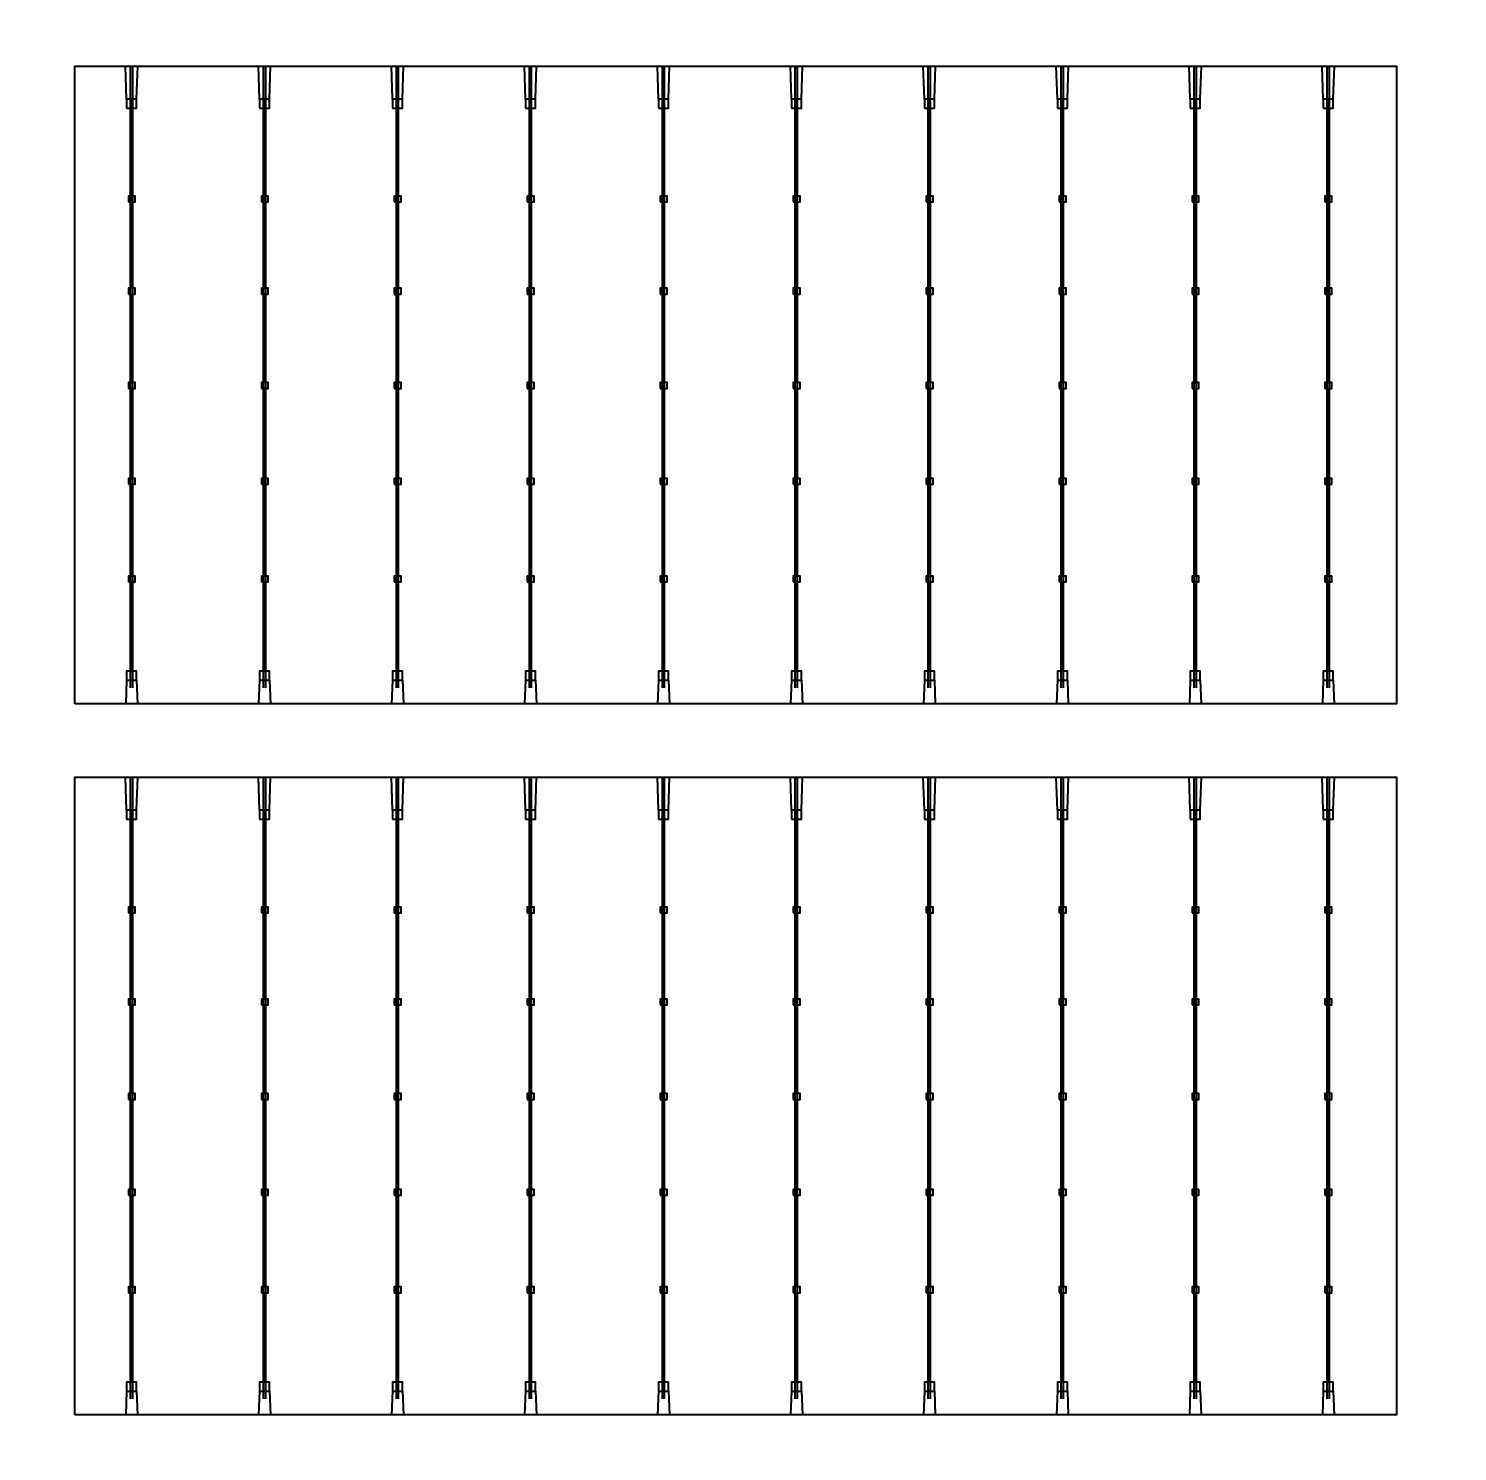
# Model space of a CAD drawing. Header units: millimetres. Extents: x 10297564 to 11610295, y -9287743 to -8409454.
# Drawn here: x 10433895 to 10436488, y -9087753 to -9085170 of the extents above; entities that cross this region are included whole.
import ezdxf

# ---------------------------------------------------------------- set-up
doc = ezdxf.new("R2010")
doc.units = ezdxf.units.MM
doc.header["$LTSCALE"] = 100
doc.layers.add('E1', color=1, linetype='Continuous')
doc.layers.add('Outline', color=5, linetype='Continuous', lineweight=25)
doc.styles.add('HL-S1', font='DotumChe.ttf')
doc.styles.add('MG', font='malgun.ttf')
doc.dimstyles.new('HL-100', dxfattribs={"dimscale": 100, "dimtxt": 3, "dimasz": 4, "dimexe": 2, "dimexo": 2, "dimgap": 1, "dimtad": 1, "dimdec": 0, "dimzin": 0, "dimlunit": 6, "dimtxsty": 'HL-S1', "dimblk": 'DOTSMALL', "dimcen": 4, "dimdle": 2, "dimclrd": 256, "dimclre": 256, "dimclrt": 4, "dimazin": 0, "dimtfac": 1, "dimtdec": 0, "dimtix": 1, "dimtmove": 2, "dimatfit": 3, "dimldrblk": 'DOTSMALL', "dimfxl": 1.5, "dimtolj": 1, "dimtzin": 0, "dimlwd": -1, "dimlwe": -1, "dimarcsym": 0})

# ---------------------------------------------------------------- blocks, each defined once
blk = doc.blocks.new('*D75')
at = {"layer": 'defpoints', "color": 0, "transparency": 16777216}
for p in [(10439230.2, -9073249.8), (10439230.2, -9073249.8), (10423426.7, -9107604.7)]:
    blk.add_point(p, dxfattribs=at)
at = {"layer": 'E1', "color": 1, "transparency": 16777216}
for p, q in [((10439593.6, -9073417), (10439593.6, -9073417)), ((10423593.8, -9107241.3), (10439063, -9073613.2)), ((10423790.1, -9107771.8), (10423790.1, -9107771.8))]:
    blk.add_line(p, q, dxfattribs=at)
for points in [[(10439002.4, -9073585.4), (10439123.6, -9073641.1), (10439230.2, -9073249.8)], [(10423533.3, -9107213.4), (10423654.4, -9107269.1), (10423426.7, -9107604.7)]]:
    blk.add_solid(points, dxfattribs=at)
at = {"layer": 'E1', "color": 7, "transparency": 16777216, "insert": (10430911.1, -9090235.3), "char_height": 500, "attachment_point": 5, "rotation": 65.2972, "style": 'MG'}
blk.add_mtext('\\A1;2711.1', dxfattribs=at)
blk = doc.blocks.new('_DotSmall')
at = {"color": 0, "linetype": 'ByBlock', "const_width": 0.5}
blk.add_lwpolyline([(-0.0625, 0, 1), (0.0625, 0, 1)], format="xyb", close=True, dxfattribs=at)

msp = doc.modelspace()

# ---------------------------------------------------------------- hatches: boundary and pattern name
at = {"true_color": 0x939598}
h = msp.add_hatch(color=252, dxfattribs=at)
h.dxf.hatch_style = 1
h.paths.add_polyline_path([(10434083.9, -9085238.4), (10434079.9, -9085238.4), (10434079.9, -9086366.9), (10434083.9, -9086366.9)])
h = msp.add_hatch(color=252, dxfattribs=at)
h.dxf.hatch_style = 1
h.paths.add_polyline_path([(10434325.2, -9085238.4), (10434321.2, -9085238.4), (10434321.2, -9086366.9), (10434325.2, -9086366.9)])
h = msp.add_hatch(color=252, dxfattribs=at)
h.dxf.hatch_style = 1
h.paths.add_polyline_path([(10434566.5, -9085238.4), (10434562.5, -9085238.4), (10434562.5, -9086366.9), (10434566.5, -9086366.9)])
h = msp.add_hatch(color=252, dxfattribs=at)
h.dxf.hatch_style = 1
h.paths.add_polyline_path([(10434807.8, -9085238.4), (10434803.8, -9085238.4), (10434803.8, -9086366.9), (10434807.8, -9086366.9)])
h = msp.add_hatch(color=252, dxfattribs=at)
h.dxf.hatch_style = 1
h.paths.add_polyline_path([(10435049.1, -9085238.4), (10435045.1, -9085238.4), (10435045.1, -9086366.9), (10435049.1, -9086366.9)])
h = msp.add_hatch(color=252, dxfattribs=at)
h.dxf.hatch_style = 1
h.paths.add_polyline_path([(10435290.4, -9085238.4), (10435286.4, -9085238.4), (10435286.4, -9086366.9), (10435290.4, -9086366.9)])
h = msp.add_hatch(color=252, dxfattribs=at)
h.dxf.hatch_style = 1
h.paths.add_polyline_path([(10435531.7, -9085238.4), (10435527.7, -9085238.4), (10435527.7, -9086366.9), (10435531.7, -9086366.9)])
h = msp.add_hatch(color=252, dxfattribs=at)
h.dxf.hatch_style = 1
h.paths.add_polyline_path([(10435773, -9085238.4), (10435769, -9085238.4), (10435769, -9086366.9), (10435773, -9086366.9)])
h = msp.add_hatch(color=252, dxfattribs=at)
h.dxf.hatch_style = 1
h.paths.add_polyline_path([(10436014.4, -9085238.4), (10436010.3, -9085238.4), (10436010.3, -9086366.9), (10436014.4, -9086366.9)])
h = msp.add_hatch(color=252, dxfattribs=at)
h.dxf.hatch_style = 1
h.paths.add_polyline_path([(10436255.7, -9085238.4), (10436251.6, -9085238.4), (10436251.6, -9086366.9), (10436255.7, -9086366.9)])
h = msp.add_hatch(color=252, dxfattribs=at)
h.dxf.hatch_style = 1
h.paths.add_polyline_path([(10434083.9, -9086528.7), (10434079.9, -9086528.7), (10434079.9, -9087657.1), (10434083.9, -9087657.1)])
h = msp.add_hatch(color=252, dxfattribs=at)
h.dxf.hatch_style = 1
h.paths.add_polyline_path([(10434325.2, -9086528.7), (10434321.2, -9086528.7), (10434321.2, -9087657.1), (10434325.2, -9087657.1)])
h = msp.add_hatch(color=252, dxfattribs=at)
h.dxf.hatch_style = 1
h.paths.add_polyline_path([(10434566.5, -9086528.7), (10434562.5, -9086528.7), (10434562.5, -9087657.1), (10434566.5, -9087657.1)])
h = msp.add_hatch(color=252, dxfattribs=at)
h.dxf.hatch_style = 1
h.paths.add_polyline_path([(10434807.8, -9086528.7), (10434803.8, -9086528.7), (10434803.8, -9087657.1), (10434807.8, -9087657.1)])
h = msp.add_hatch(color=252, dxfattribs=at)
h.dxf.hatch_style = 1
h.paths.add_polyline_path([(10435049.1, -9086528.7), (10435045.1, -9086528.7), (10435045.1, -9087657.1), (10435049.1, -9087657.1)])
h = msp.add_hatch(color=252, dxfattribs=at)
h.dxf.hatch_style = 1
h.paths.add_polyline_path([(10435290.4, -9086528.7), (10435286.4, -9086528.7), (10435286.4, -9087657.1), (10435290.4, -9087657.1)])
h = msp.add_hatch(color=252, dxfattribs=at)
h.dxf.hatch_style = 1
h.paths.add_polyline_path([(10435531.7, -9086528.7), (10435527.7, -9086528.7), (10435527.7, -9087657.1), (10435531.7, -9087657.1)])
h = msp.add_hatch(color=252, dxfattribs=at)
h.dxf.hatch_style = 1
h.paths.add_polyline_path([(10435773, -9086528.7), (10435769, -9086528.7), (10435769, -9087657.1), (10435773, -9087657.1)])
h = msp.add_hatch(color=252, dxfattribs=at)
h.dxf.hatch_style = 1
h.paths.add_polyline_path([(10436014.4, -9086528.7), (10436010.3, -9086528.7), (10436010.3, -9087657.1), (10436014.4, -9087657.1)])
h = msp.add_hatch(color=252, dxfattribs=at)
h.dxf.hatch_style = 1
h.paths.add_polyline_path([(10436255.7, -9086528.7), (10436251.6, -9086528.7), (10436251.6, -9087657.1), (10436255.7, -9087657.1)])

# ---------------------------------------------------------------- linework, layer by layer
for p, q in [((10434072.8, -9085298.7), (10434070.8, -9085238.4)), ((10434079.9, -9086366.9), (10434079.9, -9085238.4)), ((10434083.9, -9086366.9), (10434083.9, -9085238.4)), ((10434090.9, -9085298.7), (10434092.9, -9085238.4)), ((10434314.1, -9085298.7), (10434312.2, -9085238.4)), ((10434321.2, -9086366.9), (10434321.2, -9085238.4)), ((10434325.2, -9086366.9), (10434325.2, -9085238.4)), ((10434332.3, -9085298.7), (10434334.2, -9085238.4)), ((10434555.4, -9085298.7), (10434553.5, -9085238.4)), ((10434562.5, -9086366.9), (10434562.5, -9085238.4)), ((10434566.5, -9086366.9), (10434566.5, -9085238.4)), ((10434573.6, -9085298.7), (10434575.5, -9085238.4)), ((10434796.7, -9085298.7), (10434794.8, -9085238.4)), ((10434803.8, -9086366.9), (10434803.8, -9085238.4)), ((10434807.8, -9086366.9), (10434807.8, -9085238.4)), ((10434814.9, -9085298.7), (10434816.8, -9085238.4)), ((10435038, -9085298.7), (10435036.1, -9085238.4)), ((10435045.1, -9086366.9), (10435045.1, -9085238.4)), ((10435049.1, -9086366.9), (10435049.1, -9085238.4)), ((10435056.2, -9085298.7), (10435058.1, -9085238.4)), ((10435279.3, -9085298.7), (10435277.4, -9085238.4)), ((10435286.4, -9086366.9), (10435286.4, -9085238.4)), ((10435290.4, -9086366.9), (10435290.4, -9085238.4)), ((10435297.5, -9085298.7), (10435299.4, -9085238.4)), ((10435520.7, -9085298.7), (10435518.7, -9085238.4)), ((10435527.7, -9086366.9), (10435527.7, -9085238.4)), ((10435531.7, -9086366.9), (10435531.7, -9085238.4)), ((10435538.8, -9085298.7), (10435540.8, -9085238.4)), ((10435762, -9085298.7), (10435760, -9085238.4)), ((10435769, -9086366.9), (10435769, -9085238.4)), ((10435773, -9086366.9), (10435773, -9085238.4)), ((10435780.1, -9085298.7), (10435782.1, -9085238.4)), ((10436003.3, -9085298.7), (10436001.3, -9085238.4)), ((10436010.3, -9086366.9), (10436010.3, -9085238.4)), ((10436014.4, -9086366.9), (10436014.4, -9085238.4)), ((10436021.4, -9085298.7), (10436023.4, -9085238.4)), ((10436244.6, -9085298.7), (10436242.6, -9085238.4)), ((10436251.6, -9086366.9), (10436251.6, -9085238.4)), ((10436255.7, -9086366.9), (10436255.7, -9085238.4)), ((10436262.7, -9085298.7), (10436264.7, -9085238.4)), ((10434081.5, -9085299.4), (10434081.5, -9085641.7)), ((10434082.3, -9085299.4), (10434082.3, -9085641.7)), ((10434322.8, -9085299.4), (10434322.8, -9085641.7)), ((10434323.6, -9085299.4), (10434323.6, -9085641.7)), ((10434564.1, -9085299.4), (10434564.1, -9085813)), ((10434564.9, -9085299.4), (10434564.9, -9085813)), ((10434805.4, -9085299.4), (10434805.4, -9085813)), ((10434806.2, -9085299.4), (10434806.2, -9085813)), ((10435046.7, -9085299.4), (10435046.7, -9085813)), ((10435047.5, -9085299.4), (10435047.5, -9085813)), ((10435288, -9085299.4), (10435288, -9085813)), ((10435288.8, -9085299.4), (10435288.8, -9085813)), ((10435529.3, -9085299.4), (10435529.3, -9085813)), ((10435530.1, -9085299.4), (10435530.1, -9085813)), ((10435770.6, -9085299.4), (10435770.6, -9085813)), ((10435771.4, -9085299.4), (10435771.4, -9085813)), ((10436011.9, -9085299.4), (10436011.9, -9085813)), ((10436012.8, -9085299.4), (10436012.8, -9085813)), ((10436253.2, -9085299.4), (10436253.2, -9085813)), ((10436254.1, -9085299.4), (10436254.1, -9085813)), ((10434081.5, -9085652.2), (10434081.5, -9085813)), ((10434082.3, -9085652.2), (10434082.3, -9085813)), ((10434322.8, -9085652.2), (10434322.8, -9085813)), ((10434323.6, -9085652.2), (10434323.6, -9085813)), ((10434081.5, -9085823.5), (10434081.5, -9085987.1)), ((10434082.3, -9085823.5), (10434082.3, -9085987.1)), ((10434322.8, -9085823.5), (10434322.8, -9086163.9)), ((10434323.6, -9085823.5), (10434323.6, -9086163.9)), ((10434564.1, -9085823.5), (10434564.1, -9086163.9)), ((10434564.9, -9085823.5), (10434564.9, -9086163.9)), ((10434805.4, -9085823.5), (10434805.4, -9086163.9)), ((10434806.2, -9085823.5), (10434806.2, -9086163.9)), ((10435046.7, -9085823.5), (10435046.7, -9086163.9)), ((10435047.5, -9085823.5), (10435047.5, -9086163.9)), ((10435288, -9085823.5), (10435288, -9086163.9)), ((10435288.8, -9085823.5), (10435288.8, -9086163.9)), ((10435529.3, -9085823.5), (10435529.3, -9086163.9)), ((10435530.1, -9085823.5), (10435530.1, -9086163.9)), ((10435770.6, -9085823.5), (10435770.6, -9086163.9)), ((10435771.4, -9085823.5), (10435771.4, -9086163.9)), ((10436011.9, -9085823.5), (10436011.9, -9086163.9)), ((10436012.8, -9085823.5), (10436012.8, -9086163.9)), ((10436253.2, -9085823.5), (10436253.2, -9086163.9)), ((10436254.1, -9085823.5), (10436254.1, -9086163.9)), ((10434081.5, -9085997.5), (10434081.5, -9086163.9)), ((10434082.3, -9085997.5), (10434082.3, -9086163.9)), ((10434081.5, -9086174.4), (10434081.5, -9086336.9)), ((10434082.3, -9086174.4), (10434082.3, -9086336.9)), ((10434322.8, -9086174.4), (10434322.8, -9086336.9)), ((10434323.6, -9086174.4), (10434323.6, -9086336.9)), ((10434564.1, -9086174.4), (10434564.1, -9086336.9)), ((10434564.9, -9086174.4), (10434564.9, -9086336.9)), ((10434805.4, -9086174.4), (10434805.4, -9086336.9)), ((10434806.2, -9086174.4), (10434806.2, -9086336.9)), ((10435046.7, -9086174.4), (10435046.7, -9086336.9)), ((10435047.5, -9086174.4), (10435047.5, -9086336.9)), ((10435288, -9086174.4), (10435288, -9086336.9)), ((10435288.8, -9086174.4), (10435288.8, -9086336.9)), ((10435529.3, -9086174.4), (10435529.3, -9086336.9)), ((10435530.1, -9086174.4), (10435530.1, -9086336.9)), ((10435770.6, -9086174.4), (10435770.6, -9086336.9)), ((10435771.4, -9086174.4), (10435771.4, -9086336.9)), ((10436011.9, -9086174.4), (10436011.9, -9086336.9)), ((10436012.8, -9086174.4), (10436012.8, -9086336.9)), ((10436253.2, -9086174.4), (10436253.2, -9086336.9)), ((10436254.1, -9086174.4), (10436254.1, -9086336.9)), ((10434072.8, -9086352.9), (10434071.1, -9086396.1)), ((10434090.9, -9086352.9), (10434092.6, -9086396.1)), ((10434314.1, -9086352.9), (10434312.4, -9086396.1)), ((10434332.3, -9086352.9), (10434333.9, -9086396.1)), ((10434555.4, -9086352.9), (10434553.7, -9086396.1)), ((10434573.6, -9086352.9), (10434575.2, -9086396.1)), ((10434796.7, -9086352.9), (10434795, -9086396.1)), ((10434814.9, -9086352.9), (10434816.6, -9086396.1)), ((10435038, -9086352.9), (10435036.4, -9086396.1)), ((10435056.2, -9086352.9), (10435057.9, -9086396.1)), ((10435279.3, -9086352.9), (10435277.7, -9086396.1)), ((10435297.5, -9086352.9), (10435299.2, -9086396.1)), ((10435520.7, -9086352.9), (10435519, -9086396.1)), ((10435538.8, -9086352.9), (10435540.5, -9086396.1)), ((10435762, -9086352.9), (10435760.3, -9086396.1)), ((10435780.1, -9086352.9), (10435781.8, -9086396.1)), ((10436003.3, -9086352.9), (10436001.6, -9086396.1)), ((10436021.4, -9086352.9), (10436023.1, -9086396.1)), ((10436244.6, -9086352.9), (10436242.9, -9086396.1)), ((10436262.7, -9086352.9), (10436264.4, -9086396.1)), ((10434072.8, -9086588.9), (10434070.8, -9086528.7)), ((10434079.9, -9087657.1), (10434079.9, -9086528.7)), ((10434083.9, -9087657.1), (10434083.9, -9086528.7)), ((10434090.9, -9086588.9), (10434092.9, -9086528.7)), ((10434314.1, -9086588.9), (10434312.2, -9086528.7)), ((10434321.2, -9087657.1), (10434321.2, -9086528.7)), ((10434325.2, -9087657.1), (10434325.2, -9086528.7)), ((10434332.3, -9086588.9), (10434334.2, -9086528.7)), ((10434555.4, -9086588.9), (10434553.5, -9086528.7)), ((10434562.5, -9087657.1), (10434562.5, -9086528.7)), ((10434566.5, -9087657.1), (10434566.5, -9086528.7)), ((10434573.6, -9086588.9), (10434575.5, -9086528.7)), ((10434796.7, -9086588.9), (10434794.8, -9086528.7)), ((10434803.8, -9087657.1), (10434803.8, -9086528.7)), ((10434807.8, -9087657.1), (10434807.8, -9086528.7)), ((10434814.9, -9086588.9), (10434816.8, -9086528.7)), ((10435038, -9086588.9), (10435036.1, -9086528.7)), ((10435045.1, -9087657.1), (10435045.1, -9086528.7)), ((10435049.1, -9087657.1), (10435049.1, -9086528.7)), ((10435056.2, -9086588.9), (10435058.1, -9086528.7)), ((10435279.3, -9086588.9), (10435277.4, -9086528.7)), ((10435286.4, -9087657.1), (10435286.4, -9086528.7)), ((10435290.4, -9087657.1), (10435290.4, -9086528.7)), ((10435297.5, -9086588.9), (10435299.4, -9086528.7)), ((10435520.7, -9086588.9), (10435518.7, -9086528.7)), ((10435527.7, -9087657.1), (10435527.7, -9086528.7)), ((10435531.7, -9087657.1), (10435531.7, -9086528.7)), ((10435538.8, -9086588.9), (10435540.8, -9086528.7)), ((10435762, -9086588.9), (10435760, -9086528.7)), ((10435769, -9087657.1), (10435769, -9086528.7)), ((10435773, -9087657.1), (10435773, -9086528.7)), ((10435780.1, -9086588.9), (10435782.1, -9086528.7)), ((10436003.3, -9086588.9), (10436001.3, -9086528.7)), ((10436010.3, -9087657.1), (10436010.3, -9086528.7)), ((10436014.4, -9087657.1), (10436014.4, -9086528.7)), ((10436021.4, -9086588.9), (10436023.4, -9086528.7)), ((10436244.6, -9086588.9), (10436242.6, -9086528.7)), ((10436251.6, -9087657.1), (10436251.6, -9086528.7)), ((10436255.7, -9087657.1), (10436255.7, -9086528.7)), ((10436262.7, -9086588.9), (10436264.7, -9086528.7)), ((10434081.5, -9086589.6), (10434081.5, -9086931.9)), ((10434082.3, -9086589.6), (10434082.3, -9086931.9)), ((10434322.8, -9086589.6), (10434322.8, -9086931.9)), ((10434323.6, -9086589.6), (10434323.6, -9086931.9)), ((10434564.1, -9086589.6), (10434564.1, -9087103.2)), ((10434564.9, -9086589.6), (10434564.9, -9087103.2)), ((10434805.4, -9086589.6), (10434805.4, -9087103.2)), ((10434806.2, -9086589.6), (10434806.2, -9087103.2)), ((10435046.7, -9086589.6), (10435046.7, -9087103.2)), ((10435047.5, -9086589.6), (10435047.5, -9087103.2)), ((10435288, -9086589.6), (10435288, -9087103.2)), ((10435288.8, -9086589.6), (10435288.8, -9087103.2)), ((10435529.3, -9086589.6), (10435529.3, -9087103.2)), ((10435530.1, -9086589.6), (10435530.1, -9087103.2)), ((10435770.6, -9086589.6), (10435770.6, -9087103.2)), ((10435771.4, -9086589.6), (10435771.4, -9087103.2)), ((10436011.9, -9086589.6), (10436011.9, -9087103.2)), ((10436012.8, -9086589.6), (10436012.8, -9087103.2)), ((10436253.2, -9086589.6), (10436253.2, -9087103.2)), ((10436254.1, -9086589.6), (10436254.1, -9087103.2)), ((10434081.5, -9086942.4), (10434081.5, -9087103.2)), ((10434082.3, -9086942.4), (10434082.3, -9087103.2)), ((10434322.8, -9086942.4), (10434322.8, -9087103.2)), ((10434323.6, -9086942.4), (10434323.6, -9087103.2)), ((10434081.5, -9087113.7), (10434081.5, -9087277.3)), ((10434082.3, -9087113.7), (10434082.3, -9087277.3)), ((10434322.8, -9087113.7), (10434322.8, -9087454.2)), ((10434323.6, -9087113.7), (10434323.6, -9087454.2)), ((10434564.1, -9087113.7), (10434564.1, -9087454.2)), ((10434564.9, -9087113.7), (10434564.9, -9087454.2)), ((10434805.4, -9087113.7), (10434805.4, -9087454.2)), ((10434806.2, -9087113.7), (10434806.2, -9087454.2)), ((10435046.7, -9087113.7), (10435046.7, -9087454.2)), ((10435047.5, -9087113.7), (10435047.5, -9087454.2)), ((10435288, -9087113.7), (10435288, -9087454.2)), ((10435288.8, -9087113.7), (10435288.8, -9087454.2)), ((10435529.3, -9087113.7), (10435529.3, -9087454.2)), ((10435530.1, -9087113.7), (10435530.1, -9087454.2)), ((10435770.6, -9087113.7), (10435770.6, -9087454.2)), ((10435771.4, -9087113.7), (10435771.4, -9087454.2)), ((10436011.9, -9087113.7), (10436011.9, -9087454.2)), ((10436012.8, -9087113.7), (10436012.8, -9087454.2)), ((10436253.2, -9087113.7), (10436253.2, -9087454.2)), ((10436254.1, -9087113.7), (10436254.1, -9087454.2)), ((10434081.5, -9087287.8), (10434081.5, -9087454.2)), ((10434082.3, -9087287.8), (10434082.3, -9087454.2)), ((10434081.5, -9087464.6), (10434081.5, -9087627.1)), ((10434082.3, -9087464.6), (10434082.3, -9087627.1)), ((10434322.8, -9087464.6), (10434322.8, -9087627.1)), ((10434323.6, -9087464.6), (10434323.6, -9087627.1)), ((10434564.1, -9087464.6), (10434564.1, -9087627.1)), ((10434564.9, -9087464.6), (10434564.9, -9087627.1)), ((10434805.4, -9087464.6), (10434805.4, -9087627.1)), ((10434806.2, -9087464.6), (10434806.2, -9087627.1)), ((10435046.7, -9087464.6), (10435046.7, -9087627.1)), ((10435047.5, -9087464.6), (10435047.5, -9087627.1)), ((10435288, -9087464.6), (10435288, -9087627.1)), ((10435288.8, -9087464.6), (10435288.8, -9087627.1)), ((10435529.3, -9087464.6), (10435529.3, -9087627.1)), ((10435530.1, -9087464.6), (10435530.1, -9087627.1)), ((10435770.6, -9087464.6), (10435770.6, -9087627.1)), ((10435771.4, -9087464.6), (10435771.4, -9087627.1)), ((10436011.9, -9087464.6), (10436011.9, -9087627.1)), ((10436012.8, -9087464.6), (10436012.8, -9087627.1)), ((10436253.2, -9087464.6), (10436253.2, -9087627.1)), ((10436254.1, -9087464.6), (10436254.1, -9087627.1)), ((10434072.8, -9087643.2), (10434071.1, -9087686.4)), ((10434090.9, -9087643.2), (10434092.6, -9087686.4)), ((10434314.1, -9087643.2), (10434312.4, -9087686.4)), ((10434332.3, -9087643.2), (10434333.9, -9087686.4)), ((10434555.4, -9087643.2), (10434553.7, -9087686.4)), ((10434573.6, -9087643.2), (10434575.2, -9087686.4)), ((10434796.7, -9087643.2), (10434795, -9087686.4)), ((10434814.9, -9087643.2), (10434816.6, -9087686.4)), ((10435038, -9087643.2), (10435036.4, -9087686.4)), ((10435056.2, -9087643.2), (10435057.9, -9087686.4)), ((10435279.3, -9087643.2), (10435277.7, -9087686.4)), ((10435297.5, -9087643.2), (10435299.2, -9087686.4)), ((10435520.7, -9087643.2), (10435519, -9087686.4)), ((10435538.8, -9087643.2), (10435540.5, -9087686.4)), ((10435762, -9087643.2), (10435760.3, -9087686.4)), ((10435780.1, -9087643.2), (10435781.8, -9087686.4)), ((10436003.3, -9087643.2), (10436001.6, -9087686.4)), ((10436021.4, -9087643.2), (10436023.1, -9087686.4)), ((10436244.6, -9087643.2), (10436242.9, -9087686.4)), ((10436262.7, -9087643.2), (10436264.4, -9087686.4))]:
    msp.add_line(p, q)
at = {"color": 4}
for points in [[(10434072.8, -9085314.8), (10434090.9, -9085314.8), (10434090.9, -9085298.7), (10434072.8, -9085298.7)], [(10434314.1, -9085314.8), (10434332.3, -9085314.8), (10434332.3, -9085298.7), (10434314.1, -9085298.7)], [(10434555.4, -9085314.8), (10434573.6, -9085314.8), (10434573.6, -9085298.7), (10434555.4, -9085298.7)], [(10434796.7, -9085314.8), (10434814.9, -9085314.8), (10434814.9, -9085298.7), (10434796.7, -9085298.7)], [(10435038, -9085314.8), (10435056.2, -9085314.8), (10435056.2, -9085298.7), (10435038, -9085298.7)], [(10435279.3, -9085314.8), (10435297.5, -9085314.8), (10435297.5, -9085298.7), (10435279.3, -9085298.7)], [(10435520.7, -9085314.8), (10435538.8, -9085314.8), (10435538.8, -9085298.7), (10435520.7, -9085298.7)], [(10435762, -9085314.8), (10435780.1, -9085314.8), (10435780.1, -9085298.7), (10435762, -9085298.7)], [(10436003.3, -9085314.8), (10436021.4, -9085314.8), (10436021.4, -9085298.7), (10436003.3, -9085298.7)], [(10436244.6, -9085314.8), (10436262.7, -9085314.8), (10436262.7, -9085298.7), (10436244.6, -9085298.7)], [(10434076, -9085485.1), (10434088.5, -9085485.1), (10434088.5, -9085474.6), (10434076, -9085474.6)], [(10434317.3, -9085485.1), (10434329.8, -9085485.1), (10434329.8, -9085474.6), (10434317.3, -9085474.6)], [(10434558.6, -9085485.1), (10434571.1, -9085485.1), (10434571.1, -9085474.6), (10434558.6, -9085474.6)], [(10434799.9, -9085485.1), (10434812.4, -9085485.1), (10434812.4, -9085474.6), (10434799.9, -9085474.6)], [(10435041.2, -9085485.1), (10435053.7, -9085485.1), (10435053.7, -9085474.6), (10435041.2, -9085474.6)], [(10435282.5, -9085485.1), (10435295, -9085485.1), (10435295, -9085474.6), (10435282.5, -9085474.6)], [(10435523.8, -9085485.1), (10435536.3, -9085485.1), (10435536.3, -9085474.6), (10435523.8, -9085474.6)], [(10435765.1, -9085485.1), (10435777.7, -9085485.1), (10435777.7, -9085474.6), (10435765.1, -9085474.6)], [(10436006.4, -9085485.1), (10436019, -9085485.1), (10436019, -9085474.6), (10436006.4, -9085474.6)], [(10436247.7, -9085485.1), (10436260.3, -9085485.1), (10436260.3, -9085474.6), (10436247.7, -9085474.6)], [(10434076, -9085652.2), (10434088.5, -9085652.2), (10434088.5, -9085641.7), (10434076, -9085641.7)], [(10434317.3, -9085652.2), (10434329.8, -9085652.2), (10434329.8, -9085641.7), (10434317.3, -9085641.7)], [(10434558.6, -9085652.2), (10434571.1, -9085652.2), (10434571.1, -9085641.7), (10434558.6, -9085641.7)], [(10434799.9, -9085652.2), (10434812.4, -9085652.2), (10434812.4, -9085641.7), (10434799.9, -9085641.7)], [(10435041.2, -9085652.2), (10435053.7, -9085652.2), (10435053.7, -9085641.7), (10435041.2, -9085641.7)], [(10435282.5, -9085652.2), (10435295, -9085652.2), (10435295, -9085641.7), (10435282.5, -9085641.7)], [(10435523.8, -9085652.2), (10435536.3, -9085652.2), (10435536.3, -9085641.7), (10435523.8, -9085641.7)], [(10435765.1, -9085652.2), (10435777.7, -9085652.2), (10435777.7, -9085641.7), (10435765.1, -9085641.7)], [(10436006.4, -9085652.2), (10436019, -9085652.2), (10436019, -9085641.7), (10436006.4, -9085641.7)], [(10436247.7, -9085652.2), (10436260.3, -9085652.2), (10436260.3, -9085641.7), (10436247.7, -9085641.7)], [(10434076, -9085823.5), (10434088.5, -9085823.5), (10434088.5, -9085813), (10434076, -9085813)], [(10434317.3, -9085823.5), (10434329.8, -9085823.5), (10434329.8, -9085813), (10434317.3, -9085813)], [(10434558.6, -9085823.5), (10434571.1, -9085823.5), (10434571.1, -9085813), (10434558.6, -9085813)], [(10434799.9, -9085823.5), (10434812.4, -9085823.5), (10434812.4, -9085813), (10434799.9, -9085813)], [(10435041.2, -9085823.5), (10435053.7, -9085823.5), (10435053.7, -9085813), (10435041.2, -9085813)], [(10435282.5, -9085823.5), (10435295, -9085823.5), (10435295, -9085813), (10435282.5, -9085813)], [(10435523.8, -9085823.5), (10435536.3, -9085823.5), (10435536.3, -9085813), (10435523.8, -9085813)], [(10435765.1, -9085823.5), (10435777.7, -9085823.5), (10435777.7, -9085813), (10435765.1, -9085813)], [(10436006.4, -9085823.5), (10436019, -9085823.5), (10436019, -9085813), (10436006.4, -9085813)], [(10436247.7, -9085823.5), (10436260.3, -9085823.5), (10436260.3, -9085813), (10436247.7, -9085813)], [(10434076, -9085997.5), (10434088.5, -9085997.5), (10434088.5, -9085987.1), (10434076, -9085987.1)], [(10434317.3, -9085997.5), (10434329.8, -9085997.5), (10434329.8, -9085987.1), (10434317.3, -9085987.1)], [(10434558.6, -9085997.5), (10434571.1, -9085997.5), (10434571.1, -9085987.1), (10434558.6, -9085987.1)], [(10434799.9, -9085997.5), (10434812.4, -9085997.5), (10434812.4, -9085987.1), (10434799.9, -9085987.1)], [(10435041.2, -9085997.5), (10435053.7, -9085997.5), (10435053.7, -9085987.1), (10435041.2, -9085987.1)], [(10435282.5, -9085997.5), (10435295, -9085997.5), (10435295, -9085987.1), (10435282.5, -9085987.1)], [(10435523.8, -9085997.5), (10435536.3, -9085997.5), (10435536.3, -9085987.1), (10435523.8, -9085987.1)], [(10435765.1, -9085997.5), (10435777.7, -9085997.5), (10435777.7, -9085987.1), (10435765.1, -9085987.1)], [(10436006.4, -9085997.5), (10436019, -9085997.5), (10436019, -9085987.1), (10436006.4, -9085987.1)], [(10436247.7, -9085997.5), (10436260.3, -9085997.5), (10436260.3, -9085987.1), (10436247.7, -9085987.1)], [(10434076, -9086174.4), (10434088.5, -9086174.4), (10434088.5, -9086163.9), (10434076, -9086163.9)], [(10434317.3, -9086174.4), (10434329.8, -9086174.4), (10434329.8, -9086163.9), (10434317.3, -9086163.9)], [(10434558.6, -9086174.4), (10434571.1, -9086174.4), (10434571.1, -9086163.9), (10434558.6, -9086163.9)], [(10434799.9, -9086174.4), (10434812.4, -9086174.4), (10434812.4, -9086163.9), (10434799.9, -9086163.9)], [(10435041.2, -9086174.4), (10435053.7, -9086174.4), (10435053.7, -9086163.9), (10435041.2, -9086163.9)], [(10435282.5, -9086174.4), (10435295, -9086174.4), (10435295, -9086163.9), (10435282.5, -9086163.9)], [(10435523.8, -9086174.4), (10435536.3, -9086174.4), (10435536.3, -9086163.9), (10435523.8, -9086163.9)], [(10435765.1, -9086174.4), (10435777.7, -9086174.4), (10435777.7, -9086163.9), (10435765.1, -9086163.9)], [(10436006.4, -9086174.4), (10436019, -9086174.4), (10436019, -9086163.9), (10436006.4, -9086163.9)], [(10436247.7, -9086174.4), (10436260.3, -9086174.4), (10436260.3, -9086163.9), (10436247.7, -9086163.9)], [(10434072.8, -9086352.9), (10434090.9, -9086352.9), (10434090.9, -9086336.9), (10434072.8, -9086336.9)], [(10434314.1, -9086352.9), (10434332.3, -9086352.9), (10434332.3, -9086336.9), (10434314.1, -9086336.9)], [(10434555.4, -9086352.9), (10434573.6, -9086352.9), (10434573.6, -9086336.9), (10434555.4, -9086336.9)], [(10434796.7, -9086352.9), (10434814.9, -9086352.9), (10434814.9, -9086336.9), (10434796.7, -9086336.9)], [(10435038, -9086352.9), (10435056.2, -9086352.9), (10435056.2, -9086336.9), (10435038, -9086336.9)], [(10435279.3, -9086352.9), (10435297.5, -9086352.9), (10435297.5, -9086336.9), (10435279.3, -9086336.9)], [(10435520.7, -9086352.9), (10435538.8, -9086352.9), (10435538.8, -9086336.9), (10435520.7, -9086336.9)], [(10435762, -9086352.9), (10435780.1, -9086352.9), (10435780.1, -9086336.9), (10435762, -9086336.9)], [(10436003.3, -9086352.9), (10436021.4, -9086352.9), (10436021.4, -9086336.9), (10436003.3, -9086336.9)], [(10436244.6, -9086352.9), (10436262.7, -9086352.9), (10436262.7, -9086336.9), (10436244.6, -9086336.9)], [(10434072.8, -9086605), (10434090.9, -9086605), (10434090.9, -9086588.9), (10434072.8, -9086588.9)], [(10434314.1, -9086605), (10434332.3, -9086605), (10434332.3, -9086588.9), (10434314.1, -9086588.9)], [(10434555.4, -9086605), (10434573.6, -9086605), (10434573.6, -9086588.9), (10434555.4, -9086588.9)], [(10434796.7, -9086605), (10434814.9, -9086605), (10434814.9, -9086588.9), (10434796.7, -9086588.9)], [(10435038, -9086605), (10435056.2, -9086605), (10435056.2, -9086588.9), (10435038, -9086588.9)], [(10435279.3, -9086605), (10435297.5, -9086605), (10435297.5, -9086588.9), (10435279.3, -9086588.9)], [(10435520.7, -9086605), (10435538.8, -9086605), (10435538.8, -9086588.9), (10435520.7, -9086588.9)], [(10435762, -9086605), (10435780.1, -9086605), (10435780.1, -9086588.9), (10435762, -9086588.9)], [(10436003.3, -9086605), (10436021.4, -9086605), (10436021.4, -9086588.9), (10436003.3, -9086588.9)], [(10436244.6, -9086605), (10436262.7, -9086605), (10436262.7, -9086588.9), (10436244.6, -9086588.9)], [(10434076, -9086775.3), (10434088.5, -9086775.3), (10434088.5, -9086764.8), (10434076, -9086764.8)], [(10434317.3, -9086775.3), (10434329.8, -9086775.3), (10434329.8, -9086764.8), (10434317.3, -9086764.8)], [(10434558.6, -9086775.3), (10434571.1, -9086775.3), (10434571.1, -9086764.8), (10434558.6, -9086764.8)], [(10434799.9, -9086775.3), (10434812.4, -9086775.3), (10434812.4, -9086764.8), (10434799.9, -9086764.8)], [(10435041.2, -9086775.3), (10435053.7, -9086775.3), (10435053.7, -9086764.8), (10435041.2, -9086764.8)], [(10435282.5, -9086775.3), (10435295, -9086775.3), (10435295, -9086764.8), (10435282.5, -9086764.8)], [(10435523.8, -9086775.3), (10435536.3, -9086775.3), (10435536.3, -9086764.8), (10435523.8, -9086764.8)], [(10435765.1, -9086775.3), (10435777.7, -9086775.3), (10435777.7, -9086764.8), (10435765.1, -9086764.8)], [(10436006.4, -9086775.3), (10436019, -9086775.3), (10436019, -9086764.8), (10436006.4, -9086764.8)], [(10436247.7, -9086775.3), (10436260.3, -9086775.3), (10436260.3, -9086764.8), (10436247.7, -9086764.8)], [(10434076, -9086942.4), (10434088.5, -9086942.4), (10434088.5, -9086931.9), (10434076, -9086931.9)], [(10434317.3, -9086942.4), (10434329.8, -9086942.4), (10434329.8, -9086931.9), (10434317.3, -9086931.9)], [(10434558.6, -9086942.4), (10434571.1, -9086942.4), (10434571.1, -9086931.9), (10434558.6, -9086931.9)], [(10434799.9, -9086942.4), (10434812.4, -9086942.4), (10434812.4, -9086931.9), (10434799.9, -9086931.9)], [(10435041.2, -9086942.4), (10435053.7, -9086942.4), (10435053.7, -9086931.9), (10435041.2, -9086931.9)], [(10435282.5, -9086942.4), (10435295, -9086942.4), (10435295, -9086931.9), (10435282.5, -9086931.9)], [(10435523.8, -9086942.4), (10435536.3, -9086942.4), (10435536.3, -9086931.9), (10435523.8, -9086931.9)], [(10435765.1, -9086942.4), (10435777.7, -9086942.4), (10435777.7, -9086931.9), (10435765.1, -9086931.9)], [(10436006.4, -9086942.4), (10436019, -9086942.4), (10436019, -9086931.9), (10436006.4, -9086931.9)], [(10436247.7, -9086942.4), (10436260.3, -9086942.4), (10436260.3, -9086931.9), (10436247.7, -9086931.9)], [(10434076, -9087113.7), (10434088.5, -9087113.7), (10434088.5, -9087103.2), (10434076, -9087103.2)], [(10434317.3, -9087113.7), (10434329.8, -9087113.7), (10434329.8, -9087103.2), (10434317.3, -9087103.2)], [(10434558.6, -9087113.7), (10434571.1, -9087113.7), (10434571.1, -9087103.2), (10434558.6, -9087103.2)], [(10434799.9, -9087113.7), (10434812.4, -9087113.7), (10434812.4, -9087103.2), (10434799.9, -9087103.2)], [(10435041.2, -9087113.7), (10435053.7, -9087113.7), (10435053.7, -9087103.2), (10435041.2, -9087103.2)], [(10435282.5, -9087113.7), (10435295, -9087113.7), (10435295, -9087103.2), (10435282.5, -9087103.2)], [(10435523.8, -9087113.7), (10435536.3, -9087113.7), (10435536.3, -9087103.2), (10435523.8, -9087103.2)], [(10435765.1, -9087113.7), (10435777.7, -9087113.7), (10435777.7, -9087103.2), (10435765.1, -9087103.2)], [(10436006.4, -9087113.7), (10436019, -9087113.7), (10436019, -9087103.2), (10436006.4, -9087103.2)], [(10436247.7, -9087113.7), (10436260.3, -9087113.7), (10436260.3, -9087103.2), (10436247.7, -9087103.2)], [(10434076, -9087287.8), (10434088.5, -9087287.8), (10434088.5, -9087277.3), (10434076, -9087277.3)], [(10434317.3, -9087287.8), (10434329.8, -9087287.8), (10434329.8, -9087277.3), (10434317.3, -9087277.3)], [(10434558.6, -9087287.8), (10434571.1, -9087287.8), (10434571.1, -9087277.3), (10434558.6, -9087277.3)], [(10434799.9, -9087287.8), (10434812.4, -9087287.8), (10434812.4, -9087277.3), (10434799.9, -9087277.3)], [(10435041.2, -9087287.8), (10435053.7, -9087287.8), (10435053.7, -9087277.3), (10435041.2, -9087277.3)], [(10435282.5, -9087287.8), (10435295, -9087287.8), (10435295, -9087277.3), (10435282.5, -9087277.3)], [(10435523.8, -9087287.8), (10435536.3, -9087287.8), (10435536.3, -9087277.3), (10435523.8, -9087277.3)], [(10435765.1, -9087287.8), (10435777.7, -9087287.8), (10435777.7, -9087277.3), (10435765.1, -9087277.3)], [(10436006.4, -9087287.8), (10436019, -9087287.8), (10436019, -9087277.3), (10436006.4, -9087277.3)], [(10436247.7, -9087287.8), (10436260.3, -9087287.8), (10436260.3, -9087277.3), (10436247.7, -9087277.3)], [(10434076, -9087464.6), (10434088.5, -9087464.6), (10434088.5, -9087454.2), (10434076, -9087454.2)], [(10434317.3, -9087464.6), (10434329.8, -9087464.6), (10434329.8, -9087454.2), (10434317.3, -9087454.2)], [(10434558.6, -9087464.6), (10434571.1, -9087464.6), (10434571.1, -9087454.2), (10434558.6, -9087454.2)], [(10434799.9, -9087464.6), (10434812.4, -9087464.6), (10434812.4, -9087454.2), (10434799.9, -9087454.2)], [(10435041.2, -9087464.6), (10435053.7, -9087464.6), (10435053.7, -9087454.2), (10435041.2, -9087454.2)], [(10435282.5, -9087464.6), (10435295, -9087464.6), (10435295, -9087454.2), (10435282.5, -9087454.2)], [(10435523.8, -9087464.6), (10435536.3, -9087464.6), (10435536.3, -9087454.2), (10435523.8, -9087454.2)], [(10435765.1, -9087464.6), (10435777.7, -9087464.6), (10435777.7, -9087454.2), (10435765.1, -9087454.2)], [(10436006.4, -9087464.6), (10436019, -9087464.6), (10436019, -9087454.2), (10436006.4, -9087454.2)], [(10436247.7, -9087464.6), (10436260.3, -9087464.6), (10436260.3, -9087454.2), (10436247.7, -9087454.2)], [(10434072.8, -9087643.2), (10434090.9, -9087643.2), (10434090.9, -9087627.1), (10434072.8, -9087627.1)], [(10434314.1, -9087643.2), (10434332.3, -9087643.2), (10434332.3, -9087627.1), (10434314.1, -9087627.1)], [(10434555.4, -9087643.2), (10434573.6, -9087643.2), (10434573.6, -9087627.1), (10434555.4, -9087627.1)], [(10434796.7, -9087643.2), (10434814.9, -9087643.2), (10434814.9, -9087627.1), (10434796.7, -9087627.1)], [(10435038, -9087643.2), (10435056.2, -9087643.2), (10435056.2, -9087627.1), (10435038, -9087627.1)], [(10435279.3, -9087643.2), (10435297.5, -9087643.2), (10435297.5, -9087627.1), (10435279.3, -9087627.1)], [(10435520.7, -9087643.2), (10435538.8, -9087643.2), (10435538.8, -9087627.1), (10435520.7, -9087627.1)], [(10435762, -9087643.2), (10435780.1, -9087643.2), (10435780.1, -9087627.1), (10435762, -9087627.1)], [(10436003.3, -9087643.2), (10436021.4, -9087643.2), (10436021.4, -9087627.1), (10436003.3, -9087627.1)], [(10436244.6, -9087643.2), (10436262.7, -9087643.2), (10436262.7, -9087627.1), (10436244.6, -9087627.1)]]:
    msp.add_lwpolyline(points, close=True, dxfattribs=at)
at = {"layer": 'Outline'}
for points in [[(10433978.6, -9086396.1), (10433978.6, -9085238.4), (10436377.7, -9085238.4), (10436377.7, -9086396.1)], [(10433978.6, -9087686.4), (10433978.6, -9086528.7), (10436377.7, -9086528.7), (10436377.7, -9087686.4)]]:
    msp.add_lwpolyline(points, close=True, dxfattribs=at)

# ---------------------------------------------------------------- dimensions: what is measured, and where the dimension line sits
at = {"layer": 'E1'}
dim = msp.add_aligned_dim(p1=(10423426.7, -9107604.7), p2=(10439230.2, -9073249.8), distance=0, text='2711.1', dimstyle='HL-100', override={"dimscale": 200, "dimtxt": 2.5, "dimasz": 2, "dimtxsty": 'MG', "dimsah": 1, "dimclrd": 1, "dimclre": 1, "dimclrt": 7}, dxfattribs=at)
dim.commit()
dim.dimension.update_dxf_attribs({"geometry": '*D75', "text_midpoint": (10430911.1, -9090235.3)})

doc.saveas('drawing.dxf')
